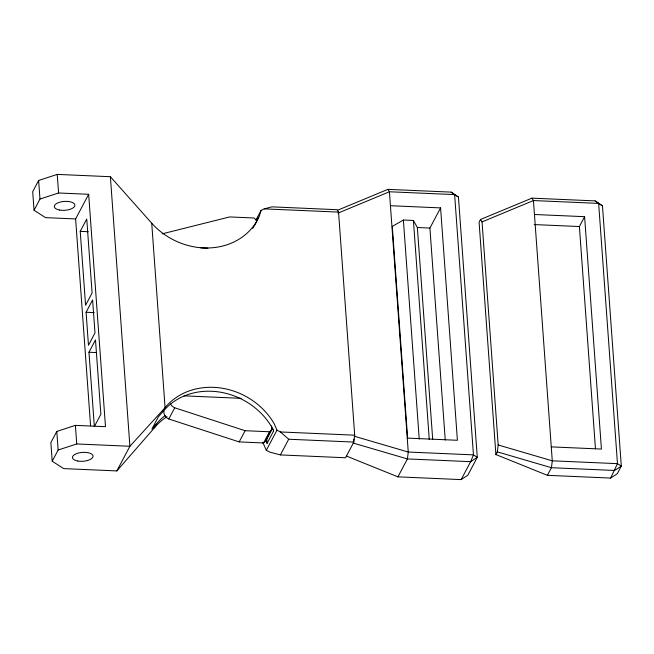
<?xml version="1.0" encoding="UTF-8"?>
<svg xmlns="http://www.w3.org/2000/svg" width="654" height="654" viewBox="0 0 654 654"><rect width="100%" height="100%" fill="white"/><g stroke="black" fill="none" stroke-linecap="round" stroke-linejoin="round"><path stroke-width="0.98" d="M353.798 439.145L353.307 443.085L407.409 458.928L470.651 461.675L477.281 457.334L458.446 197.067L451.146 192.121L387.904 189.366L337.431 210.31M262.524 442.259A66.16 57.642 27.9 0 1 263.497 443.886L266.317 450.304L269.718 452.118L280.402 454.922L345.541 457.759L353.847 442.071L354.697 435.188L338.551 212.1L337.031 209.697L271.884 206.86L264.241 208.871L261.085 210.392L255.984 220.03M495.904 454.555L497.326 451.865L498.176 444.973L482.039 221.894L480.51 219.482L531.923 198.146L595.165 200.901L602.465 205.847L621.3 466.114L617.27 473.733L610.64 478.074L547.398 475.327L495.904 454.555L479.088 222.172L480.51 219.482M257.104 220.521L258.109 217.242L256.245 220.766M261.085 210.392L259.18 216.597A66.16 57.642 27.9 0 1 151.728 223.218L110.387 176.711L57.233 174.397L38.635 180.463L32.7 191.671L34.049 210.261L45.527 217.635L75.619 218.943L88.666 194.295L58.582 192.987L39.976 199.053L34.049 210.261M80.229 231.369L86.753 219.049L92.1 292.967L85.576 305.287L80.229 231.369L88.298 231.72M86.083 312.26L92.606 299.941L94.993 332.951L88.47 345.271L86.083 312.26L94.225 312.612M88.969 352.244L95.5 339.916L100.871 414.252L94.348 426.571L88.969 352.244L96.097 352.555M88.666 194.295L105.482 426.678L75.398 425.37L56.792 431.436L50.865 442.635L52.206 461.225L63.691 468.607L116.845 470.921L154.401 427.847A66.16 57.642 27.9 0 1 167.023 416.672M52.206 461.225L58.141 450.026L56.792 431.436M116.845 470.921L129.893 446.273L165.078 407.679L151.728 223.218M154.401 427.847L156.478 423.923A66.16 57.642 27.9 0 1 165.16 415.511M156.478 423.923L151.892 429.073L158.415 416.753L163.001 411.603L165.078 407.679A66.16 57.642 27.9 0 1 274.173 423.727L276.994 430.144L280.394 431.951L288.7 439.235L353.847 442.071M271.565 425.942L271.827 429.498L265.892 440.706L263.562 442.971L239.176 441.908L168.789 418.993L174.716 407.794A7.464 6.499 27.9 0 1 170.563 403.984M239.176 441.908L245.103 430.708L269.489 431.763L271.827 429.498M263.562 442.971L269.489 431.763M272.326 428.231L266.734 438.793L267.061 443.355L273.585 431.035L273.454 429.212M266.317 450.304L276.994 430.144M280.402 454.922L288.7 439.235M445.251 440.06L429.907 228.058L440.583 207.898L390.438 205.716M346.432 456.075L397.918 476.848L407.409 458.928L408.26 452.037L389.424 191.769L387.904 189.366M595.459 448.726L579.387 226.537L584.602 216.678L534.457 214.496M397.918 476.848L461.16 479.603L470.651 461.675L473.455 454.873L454.62 194.606L451.146 192.121M547.398 475.327L551.428 467.708L552.278 460.817L533.443 200.557L531.923 198.146M610.64 478.074L617.474 463.653L598.639 203.394L595.165 200.901M461.16 479.603L467.79 475.254L477.281 457.334L473.455 454.873L408.26 452.037L354.157 436.193M432.711 439.513L417.366 227.518L413.41 220.463L403.379 220.03L392.294 226.423L407.638 438.417M338.02 213.106L389.424 191.769L454.62 194.606L458.446 197.067M482.039 221.894L533.443 200.557L598.639 203.394L602.465 205.847M58.141 450.026L76.739 443.96L129.893 446.273L110.387 176.711M162.127 233.854L229.636 216.94L254.022 218.003L256.695 220.439M264.241 208.871L338.551 212.1M534.253 224.575L579.387 226.537M417.366 227.518L429.907 228.058M200.778 247.882L207.923 248.193M184.027 395.85L241.171 398.335M280.394 431.951L354.697 435.188M407.254 438.098L457.399 440.281L440.583 207.898M551.273 446.878L601.418 449.061L584.602 216.678M498.176 444.973L552.278 460.817L617.474 463.653L621.3 466.114L614.67 470.463L551.428 467.708L497.326 451.865M174.716 407.794L245.103 430.708M273.585 431.035L272.097 427.642A66.16 57.642 27.9 0 0 163.001 411.603M265.941 440.812L267.061 443.355M413.41 220.463L429.261 439.594M403.379 220.03L419.239 439.161M75.619 218.943L90.587 425.844M57.233 174.397L58.582 192.987M75.398 425.37L76.739 443.96M38.635 180.463L39.976 199.053M256.687 221.42A66.16 57.642 27.9 0 1 252.681 228.328M168.789 418.993A7.464 6.499 27.9 0 1 163.941 411.309M77.867 461.045A10.325 4.455 -4.1 0 0 93.056 456.091A10.325 4.455 -4.1 0 0 77.335 453.353A10.325 4.455 -4.1 0 0 77.867 461.045M59.702 210.073A10.325 4.455 -4.1 0 0 74.891 205.119A10.325 4.455 -4.1 0 0 59.179 202.38A10.325 4.455 -4.1 0 0 59.702 210.073"/></g></svg>
